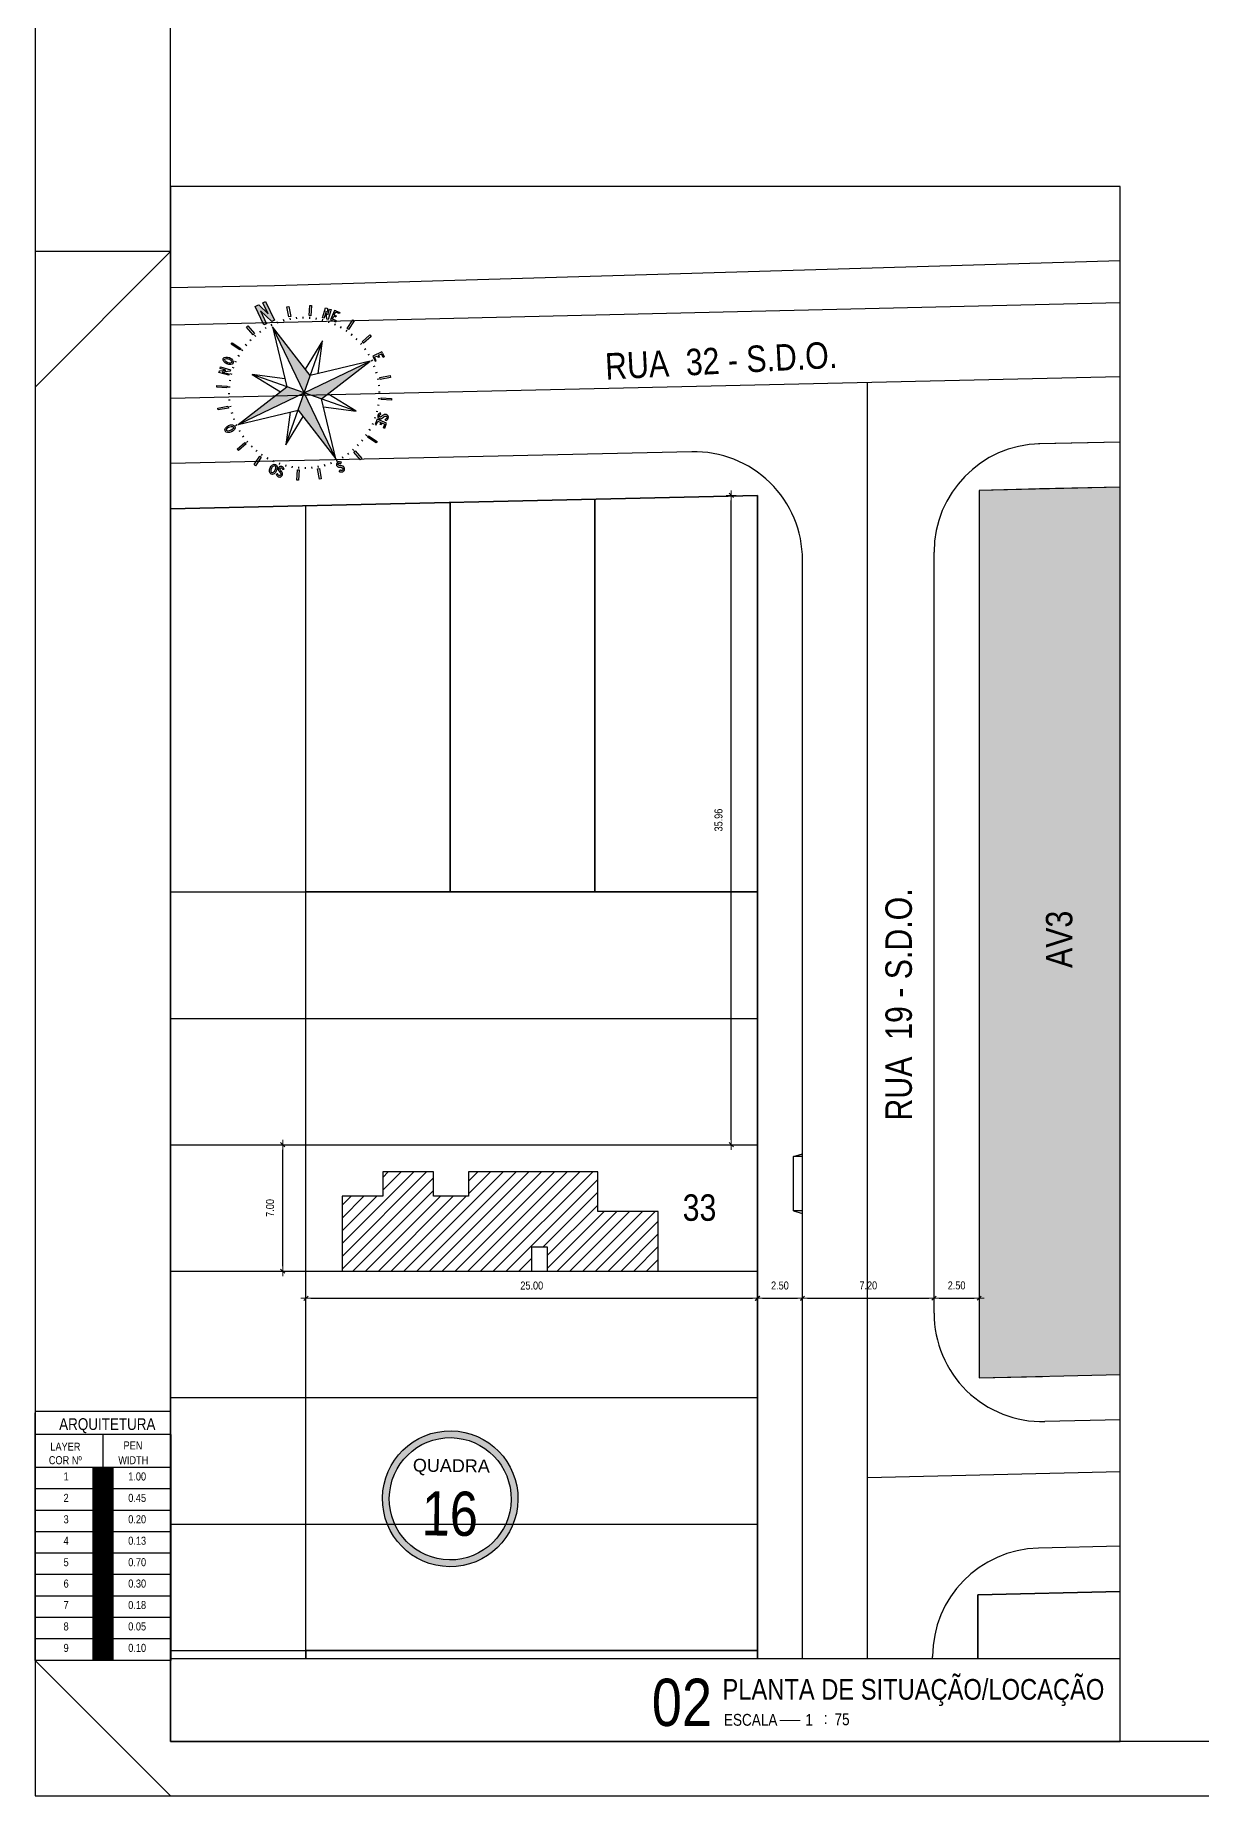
# Model space of a CAD drawing. Header units: millimetres. Extents: x -178 to 521, y -135 to 750.
# Drawn here: x -8.75 to 7.39, y 700.13 to 724.5 of the extents above; entities that cross this region are included whole.
import ezdxf
from ezdxf.enums import TextEntityAlignment as Align

# ---------------------------------------------------------------- set-up
doc = ezdxf.new("R2010")
doc.units = ezdxf.units.MM
doc.header["$LTSCALE"] = 20
doc.header["$MEASUREMENT"] = 0
doc.header["$PDSIZE"] = -5
for name, pattern in [('CONTINU', [0]), ('DASHED2', [0.375, 0.25, -0.125]), ('HIDDEN', [0.375, 0.25, -0.125]), ('HIDDEN2', [0.1875, 0.125, -0.0625])]:
    doc.linetypes.add(name, pattern=pattern)
doc.layers.get('0').update_dxf_attribs({"linetype": 'CONTINUOUS'})
doc.layers.get('Defpoints').update_dxf_attribs({"linetype": 'CONTINUOUS'})
for name, color, linetype in [('AR-ALV', 5, 'CONTINUOUS'), ('AR-TXT', 1, 'CONTINUOUS'), ('BOUNDARY LOTES', 7, 'CONTINUOUS'), ('E-txt-g', 3, 'CONTINUOUS'), ('E-TXT-Y', 2, 'CONTINUOUS'), ('Lotes', 2, 'CONTINUOUS'), ('númeraçãoquadras', 4, 'CONTINUOUS'), ('POLIGONAL', 5, 'CONTINUOUS'), ("PRANCHA - PROJETU'S", 7, 'CONTINUOUS'), ('PROJEÇÃO', 9, 'HIDDEN2'), ('QUADRA', 4, 'CONTINUOUS'), ('TXT', 2, 'CONTINUOUS')]:
    doc.layers.add(name, color=color, linetype=linetype)
for name, color, linetype, lineweight in [('E-Pen-C', 4, 'CONTINUOUS', 15), ('E-Pen-G', 3, 'CONTINUOUS', 30), ('E-Txt-W', 7, 'CONTINUOUS', 20)]:
    doc.layers.add(name, color=color, linetype=linetype, lineweight=lineweight)
doc.styles.add('F2', font='ARIALN.TTF')
doc.styles.add('STYLE1', font='sanss___.ttf')
doc.dimstyles.new('DIMENSION-1', dxfattribs={"dimtxt": 0.11, "dimasz": 0.07, "dimexe": 1, "dimexo": 0, "dimgap": 0.12, "dimtad": 1, "dimzin": 7, "dimdsep": 46, "dimtxsty": 'F2', "dimblk1": 'TRACO', "dimblk2": 'TRACO', "dimsah": 1, "dimcen": 1, "dimse1": 1, "dimse2": 1, "dimclrd": 256, "dimclre": 256, "dimclrt": 6, "dimadec": 0, "dimazin": 0, "dimtfac": 1, "dimtix": 1, "dimtmove": 2, "dimatfit": 3, "dimldrblk": 'TRACO', "dimfxl": 1, "dimtolj": 1, "dimtzin": 0, "dimarcsym": 0})

# ---------------------------------------------------------------- blocks, each defined once
blk = doc.blocks.new('al-norte')
at = {"layer": 'TXT'}
for points in [[(0.055, 2.221), (-0.065, 2.532), (-0.092, 2.532), (-0.167, 2.532), (-0.167, 2.01), (-0.092, 2.01), (-0.092, 2.379), (0.055, 2.001), (0.131, 2.001), (0.131, 2.531), (0.055, 2.531)], [(0.007, 1.875), (0, 0), (0.333, 0.33)]]:
    blk.add_hatch(color=7, dxfattribs=at).paths.add_polyline_path(points)
h = blk.add_hatch(color=7, dxfattribs=at)
h.paths.add_polyline_path([(0, 0), (0.33, -0.333), (1.875, -0.007)])
h.paths.add_polyline_path([(0, 0), (-0.333, -0.33), (-0.007, -1.875)])
h.paths.add_polyline_path([(0, 0), (-0.33, 0.333), (-1.875, 0.007)])
at = {"layer": 'TXT', "color": 7}
for p, q in [((-0.092, 2.532), (-0.065, 2.532)), ((0.055, 2.001), (-0.092, 2.379)), ((-0.065, 2.532), (0.055, 2.221)), ((-1.135, 1.932), (-1.094, 1.956)), ((-1.003, 1.705), (-1.135, 1.932)), ((-1.094, 1.956), (-0.963, 1.728)), ((-0.643, 1.786), (-0.659, 1.83)), ((-0.596, 2.16), (-0.551, 2.172)), ((-0.528, 1.906), (-0.596, 2.16)), ((-0.551, 2.172), (-0.483, 1.919)), ((-0.483, 1.919), (-0.528, 1.906)), ((-0.485, 1.835), (-0.497, 1.881)), ((-0.323, 1.871), (-0.331, 1.917)), ((0.007, 1.875), (-0.33, 0.333)), ((-0.159, 1.892), (-0.163, 1.938)), ((-0.007, -1.875), (0.007, 1.875)), ((0.007, 1.898), (0.007, 1.945)), ((0.333, 0.33), (0.007, 1.875)), ((0.172, 1.891), (0.176, 1.937)), ((0.336, 1.868), (0.344, 1.915)), ((0.498, 1.832), (0.51, 1.877)), ((0.656, 1.782), (0.672, 1.826)), ((-1.736, 1.416), (-1.711, 1.444)), ((-1.54, 1.244), (-1.736, 1.416)), ((-1.711, 1.444), (-1.702, 1.454)), ((-1.702, 1.454), (-1.546, 1.396)), ((-1.662, 1.499), (-1.637, 1.528)), ((-1.546, 1.396), (-1.662, 1.499)), ((-1.654, 1.393), (-1.515, 1.272)), ((-1.463, 1.324), (-1.654, 1.393)), ((-1.637, 1.528), (-1.438, 1.353)), ((-1.438, 1.353), (-1.463, 1.324)), ((-1.338, 1.347), (-1.371, 1.38)), ((-1.215, 1.459), (-1.245, 1.495)), ((-1.083, 1.559), (-1.11, 1.597)), ((-0.963, 1.728), (-1.003, 1.705)), ((-0.943, 1.647), (-0.967, 1.688)), ((-0.796, 1.723), (-0.816, 1.766)), ((0.808, 1.718), (0.828, 1.76)), ((0.955, 1.641), (0.979, 1.681)), ((1.094, 1.551), (1.121, 1.59)), ((1.225, 1.45), (1.256, 1.486)), ((1.343, 1.446), (1.415, 1.635)), ((1.347, 1.338), (1.38, 1.371)), ((1.476, 1.683), (1.417, 1.527)), ((1.466, 1.692), (1.476, 1.683)), ((1.538, 1.43), (1.572, 1.393)), ((1.561, 1.452), (1.596, 1.414)), ((1.596, 1.414), (1.572, 1.393)), ((-1.949, 1.106), (-1.925, 1.146)), ((-1.721, 0.975), (-1.949, 1.106)), ((-1.925, 1.146), (-1.698, 1.015)), ((-1.698, 1.015), (-1.721, 0.975)), ((-1.641, 0.955), (-1.681, 0.979)), ((-1.551, 1.094), (-1.59, 1.121)), ((-1.515, 1.272), (-1.54, 1.244)), ((-1.45, 1.225), (-1.486, 1.256)), ((-0.998, -0.991), (0.998, 0.991)), ((-0.285, 0.538), (-0.991, 0.998)), ((0.991, -0.998), (-0.991, 0.998)), ((-0.991, 0.998), (-0.536, 0.289)), ((0.998, 0.991), (0.289, 0.536)), ((0.538, 0.285), (0.998, 0.991)), ((1.459, 1.215), (1.495, 1.245)), ((1.559, 1.083), (1.597, 1.11)), ((1.647, 0.943), (1.688, 0.967)), ((1.705, 1.003), (1.932, 1.135)), ((1.728, 0.963), (1.705, 1.003)), ((1.956, 1.094), (1.728, 0.963)), ((1.932, 1.135), (1.956, 1.094)), ((-2.169, 0.564), (-2.156, 0.609)), ((-1.915, 0.496), (-2.169, 0.564)), ((-2.156, 0.609), (-1.903, 0.541)), ((-1.903, 0.541), (-1.915, 0.496)), ((-1.832, 0.498), (-1.877, 0.51)), ((-1.782, 0.656), (-1.826, 0.672)), ((-1.718, 0.808), (-1.76, 0.828)), ((1.723, 0.796), (1.766, 0.816)), ((1.786, 0.643), (1.83, 0.659)), ((1.835, 0.485), (1.881, 0.497)), ((-1.898, 0.007), (-1.945, 0.007)), ((-1.891, 0.172), (-1.937, 0.176)), ((-1.868, 0.336), (-1.915, 0.344)), ((-1.875, 0.007), (-0.33, 0.333)), ((-1.875, 0.007), (-0.333, -0.33)), ((-1.875, 0.007), (1.875, -0.007)), ((1.875, -0.007), (0.333, 0.33)), ((1.871, 0.323), (1.917, 0.331)), ((1.892, 0.159), (1.938, 0.163)), ((1.986, 0.075), (1.986, 0.034)), ((2.246, 0.075), (1.986, 0.075)), ((1.986, 0.034), (1.986, -0.068)), ((2.017, 0.034), (2.1, 0.034)), ((2.017, -0.068), (2.017, 0.034)), ((2.1, 0.034), (2.1, -0.017)), ((2.132, 0.034), (2.214, 0.034)), ((2.132, 0.034), (2.132, -0.017)), ((2.214, -0.068), (2.214, 0.034)), ((2.246, 0.034), (2.246, 0.075)), ((2.246, 0.034), (2.246, -0.068)), ((-1.892, -0.159), (-1.938, -0.163)), ((-1.871, -0.323), (-1.917, -0.331)), ((-0.538, -0.285), (-0.998, -0.991)), ((-0.333, -0.33), (-0.007, -1.875)), ((-0.007, -1.875), (0.33, -0.333)), ((0.33, -0.333), (1.875, -0.007)), ((0.991, -0.998), (0.536, -0.289)), ((1.868, -0.336), (1.915, -0.344)), ((1.891, -0.172), (1.937, -0.176)), ((1.898, -0.007), (1.945, -0.007)), ((1.986, -0.068), (2.017, -0.068)), ((2.132, -0.017), (2.1, -0.017)), ((2.246, -0.068), (2.214, -0.068)), ((-2.172, -0.551), (-1.919, -0.483)), ((-2.16, -0.596), (-2.172, -0.551)), ((-1.906, -0.528), (-2.16, -0.596)), ((-1.919, -0.483), (-1.906, -0.528)), ((-1.835, -0.485), (-1.881, -0.497)), ((-1.786, -0.643), (-1.83, -0.659)), ((-1.723, -0.796), (-1.766, -0.816)), ((-0.998, -0.991), (-0.289, -0.536)), ((0.285, -0.538), (0.991, -0.998)), ((1.718, -0.808), (1.76, -0.828)), ((1.782, -0.656), (1.826, -0.672)), ((1.832, -0.498), (1.877, -0.51)), ((1.903, -0.541), (1.915, -0.496)), ((2.156, -0.609), (1.903, -0.541)), ((1.915, -0.496), (2.169, -0.564)), ((2.169, -0.564), (2.156, -0.609)), ((-1.956, -1.094), (-1.728, -0.963)), ((-1.932, -1.135), (-1.956, -1.094)), ((-1.705, -1.003), (-1.932, -1.135)), ((-1.728, -0.963), (-1.705, -1.003)), ((-1.647, -0.943), (-1.688, -0.967)), ((-1.559, -1.083), (-1.597, -1.11)), ((-1.459, -1.215), (-1.495, -1.245)), ((-1.347, -1.338), (-1.38, -1.371)), ((1.338, -1.347), (1.371, -1.38)), ((1.44, -1.347), (1.436, -1.353)), ((1.445, -1.341), (1.44, -1.347)), ((1.45, -1.335), (1.445, -1.341)), ((1.45, -1.225), (1.486, -1.256)), ((1.456, -1.33), (1.45, -1.335)), ((1.463, -1.325), (1.456, -1.33)), ((1.469, -1.321), (1.463, -1.325)), ((1.476, -1.318), (1.469, -1.321)), ((1.484, -1.315), (1.476, -1.318)), ((1.491, -1.313), (1.484, -1.315)), ((1.499, -1.313), (1.491, -1.313)), ((1.496, -1.352), (1.503, -1.35)), ((1.53, -1.312), (1.499, -1.313)), ((1.503, -1.35), (1.511, -1.35)), ((1.511, -1.35), (1.527, -1.351)), ((1.527, -1.351), (1.53, -1.312)), ((1.551, -1.094), (1.59, -1.121)), ((1.641, -0.955), (1.681, -0.979)), ((1.698, -1.015), (1.721, -0.975)), ((1.925, -1.146), (1.698, -1.015)), ((1.721, -0.975), (1.949, -1.106)), ((1.949, -1.106), (1.925, -1.146)), ((-1.556, -1.565), (-1.514, -1.564)), ((-1.556, -1.565), (-1.555, -1.58)), ((-1.555, -1.58), (-1.553, -1.595)), ((-1.553, -1.595), (-1.549, -1.61)), ((-1.549, -1.61), (-1.544, -1.624)), ((-1.544, -1.624), (-1.54, -1.631)), ((-1.54, -1.631), (-1.536, -1.638)), ((-1.536, -1.638), (-1.532, -1.644)), ((-1.532, -1.644), (-1.526, -1.649)), ((-1.526, -1.649), (-1.513, -1.658)), ((-1.516, -1.579), (-1.514, -1.564)), ((-1.516, -1.587), (-1.516, -1.579)), ((-1.515, -1.595), (-1.516, -1.587)), ((-1.513, -1.602), (-1.515, -1.595)), ((-1.51, -1.609), (-1.513, -1.602)), ((-1.513, -1.658), (-1.5, -1.667)), ((-1.506, -1.616), (-1.51, -1.609)), ((-1.501, -1.623), (-1.506, -1.616)), ((-1.495, -1.628), (-1.501, -1.623)), ((-1.5, -1.667), (-1.493, -1.67)), ((-1.488, -1.632), (-1.495, -1.628)), ((-1.493, -1.67), (-1.485, -1.672)), ((-1.484, -1.633), (-1.488, -1.632)), ((-1.485, -1.672), (-1.478, -1.673)), ((-1.481, -1.634), (-1.484, -1.633)), ((-1.473, -1.633), (-1.481, -1.634)), ((-1.478, -1.673), (-1.47, -1.672)), ((-1.465, -1.631), (-1.473, -1.633)), ((-1.47, -1.672), (-1.463, -1.671)), ((-1.457, -1.628), (-1.465, -1.631)), ((-1.463, -1.671), (-1.455, -1.669)), ((-1.451, -1.622), (-1.457, -1.628)), ((-1.454, -1.487), (-1.455, -1.494)), ((-1.455, -1.494), (-1.455, -1.502)), ((-1.455, -1.502), (-1.454, -1.51)), ((-1.455, -1.669), (-1.448, -1.666)), ((-1.453, -1.479), (-1.454, -1.487)), ((-1.454, -1.51), (-1.451, -1.525)), ((-1.451, -1.471), (-1.453, -1.479)), ((-1.448, -1.464), (-1.451, -1.471)), ((-1.451, -1.525), (-1.443, -1.555)), ((-1.446, -1.616), (-1.451, -1.622)), ((-1.444, -1.457), (-1.448, -1.464)), ((-1.448, -1.666), (-1.441, -1.663)), ((-1.442, -1.609), (-1.446, -1.616)), ((-1.439, -1.451), (-1.444, -1.457)), ((-1.443, -1.555), (-1.44, -1.57)), ((-1.44, -1.602), (-1.442, -1.609)), ((-1.441, -1.663), (-1.434, -1.659)), ((-1.44, -1.57), (-1.439, -1.578)), ((-1.439, -1.594), (-1.44, -1.602)), ((-1.434, -1.445), (-1.439, -1.451)), ((-1.439, -1.578), (-1.439, -1.586)), ((-1.439, -1.586), (-1.439, -1.594)), ((-1.428, -1.44), (-1.434, -1.445)), ((-1.434, -1.659), (-1.428, -1.655)), ((-1.421, -1.436), (-1.428, -1.44)), ((-1.428, -1.655), (-1.421, -1.65)), ((-1.414, -1.432), (-1.421, -1.436)), ((-1.421, -1.65), (-1.416, -1.645)), ((-1.416, -1.645), (-1.41, -1.639)), ((-1.407, -1.43), (-1.414, -1.432)), ((-1.411, -1.497), (-1.41, -1.49)), ((-1.409, -1.513), (-1.411, -1.497)), ((-1.41, -1.49), (-1.409, -1.486)), ((-1.41, -1.639), (-1.406, -1.633)), ((-1.409, -1.486), (-1.408, -1.483)), ((-1.406, -1.528), (-1.409, -1.513)), ((-1.408, -1.483), (-1.404, -1.476)), ((-1.399, -1.429), (-1.407, -1.43)), ((-1.4, -1.558), (-1.406, -1.528)), ((-1.406, -1.633), (-1.402, -1.626)), ((-1.404, -1.476), (-1.398, -1.471)), ((-1.402, -1.626), (-1.399, -1.619)), ((-1.397, -1.573), (-1.4, -1.558)), ((-1.391, -1.428), (-1.399, -1.429)), ((-1.399, -1.619), (-1.396, -1.612)), ((-1.398, -1.471), (-1.391, -1.467)), ((-1.395, -1.589), (-1.397, -1.573)), ((-1.396, -1.612), (-1.395, -1.604)), ((-1.395, -1.596), (-1.395, -1.589)), ((-1.395, -1.604), (-1.395, -1.596)), ((-1.383, -1.428), (-1.391, -1.428)), ((-1.391, -1.467), (-1.387, -1.466)), ((-1.387, -1.466), (-1.383, -1.465)), ((-1.375, -1.429), (-1.383, -1.428)), ((-1.383, -1.465), (-1.38, -1.465)), ((-1.38, -1.465), (-1.376, -1.467)), ((-1.376, -1.467), (-1.372, -1.468)), ((-1.368, -1.43), (-1.375, -1.429)), ((-1.372, -1.468), (-1.369, -1.471)), ((-1.369, -1.471), (-1.363, -1.476)), ((-1.36, -1.432), (-1.368, -1.43)), ((-1.363, -1.476), (-1.358, -1.482)), ((-1.353, -1.436), (-1.36, -1.432)), ((-1.358, -1.482), (-1.354, -1.489)), ((-1.354, -1.489), (-1.352, -1.496)), ((-1.347, -1.44), (-1.353, -1.436)), ((-1.352, -1.496), (-1.35, -1.503)), ((-1.35, -1.511), (-1.351, -1.527)), ((-1.351, -1.527), (-1.312, -1.53)), ((-1.35, -1.503), (-1.35, -1.511)), ((-1.341, -1.445), (-1.347, -1.44)), ((-1.335, -1.45), (-1.341, -1.445)), ((-1.33, -1.456), (-1.335, -1.45)), ((-1.325, -1.463), (-1.33, -1.456)), ((-1.321, -1.469), (-1.325, -1.463)), ((-1.318, -1.476), (-1.321, -1.469)), ((-1.315, -1.484), (-1.318, -1.476)), ((-1.313, -1.491), (-1.315, -1.484)), ((-1.313, -1.499), (-1.313, -1.491)), ((-1.312, -1.53), (-1.313, -1.499)), ((-1.225, -1.45), (-1.256, -1.486)), ((-1.146, -1.925), (-1.015, -1.698)), ((-1.094, -1.551), (-1.121, -1.59)), ((-0.975, -1.721), (-1.106, -1.949)), ((-1.015, -1.698), (-0.975, -1.721)), ((-0.955, -1.641), (-0.979, -1.681)), ((-0.808, -1.718), (-0.828, -1.76)), ((-0.656, -1.782), (-0.672, -1.826)), ((0.643, -1.786), (0.659, -1.83)), ((0.796, -1.723), (0.816, -1.766)), ((0.943, -1.647), (0.967, -1.688)), ((0.963, -1.728), (1.003, -1.705)), ((1.094, -1.956), (0.963, -1.728)), ((1.003, -1.705), (1.135, -1.932)), ((1.083, -1.559), (1.11, -1.597)), ((1.215, -1.459), (1.245, -1.495)), ((1.354, -1.453), (1.278, -1.521)), ((1.278, -1.521), (1.299, -1.545)), ((1.299, -1.545), (1.375, -1.476)), ((1.385, -1.425), (1.354, -1.453)), ((1.375, -1.476), (1.43, -1.538)), ((1.559, -1.619), (1.385, -1.425)), ((1.43, -1.538), (1.393, -1.572)), ((1.414, -1.596), (1.393, -1.572)), ((1.452, -1.561), (1.414, -1.596)), ((1.429, -1.375), (1.428, -1.383)), ((1.428, -1.383), (1.428, -1.391)), ((1.428, -1.391), (1.429, -1.399)), ((1.43, -1.368), (1.429, -1.375)), ((1.429, -1.399), (1.43, -1.407)), ((1.432, -1.36), (1.43, -1.368)), ((1.43, -1.407), (1.432, -1.414)), ((1.431, -1.691), (1.507, -1.623)), ((1.452, -1.715), (1.431, -1.691)), ((1.436, -1.353), (1.432, -1.36)), ((1.432, -1.414), (1.436, -1.421)), ((1.436, -1.421), (1.44, -1.428)), ((1.44, -1.428), (1.445, -1.434)), ((1.445, -1.434), (1.451, -1.439)), ((1.451, -1.439), (1.457, -1.444)), ((1.452, -1.561), (1.507, -1.623)), ((1.528, -1.646), (1.452, -1.715)), ((1.457, -1.444), (1.464, -1.448)), ((1.464, -1.448), (1.471, -1.451)), ((1.465, -1.38), (1.467, -1.376)), ((1.465, -1.383), (1.465, -1.38)), ((1.466, -1.387), (1.465, -1.383)), ((1.467, -1.391), (1.466, -1.387)), ((1.467, -1.376), (1.468, -1.372)), ((1.471, -1.398), (1.467, -1.391)), ((1.468, -1.372), (1.471, -1.369)), ((1.471, -1.369), (1.476, -1.363)), ((1.476, -1.404), (1.471, -1.398)), ((1.471, -1.451), (1.479, -1.453)), ((1.476, -1.363), (1.482, -1.358)), ((1.483, -1.408), (1.476, -1.404)), ((1.479, -1.453), (1.487, -1.454)), ((1.482, -1.358), (1.489, -1.354)), ((1.486, -1.409), (1.483, -1.408)), ((1.49, -1.41), (1.486, -1.409)), ((1.487, -1.454), (1.494, -1.455)), ((1.489, -1.354), (1.496, -1.352)), ((1.497, -1.411), (1.49, -1.41)), ((1.494, -1.455), (1.502, -1.455)), ((1.513, -1.409), (1.497, -1.411)), ((1.502, -1.455), (1.51, -1.454)), ((1.51, -1.454), (1.525, -1.451)), ((1.528, -1.406), (1.513, -1.409)), ((1.525, -1.451), (1.555, -1.443)), ((1.558, -1.4), (1.528, -1.406)), ((1.528, -1.646), (1.559, -1.619)), ((1.555, -1.443), (1.57, -1.44)), ((1.573, -1.397), (1.558, -1.4)), ((1.579, -1.516), (1.564, -1.514)), ((1.565, -1.556), (1.564, -1.514)), ((1.565, -1.556), (1.58, -1.555)), ((1.57, -1.44), (1.578, -1.439)), ((1.589, -1.395), (1.573, -1.397)), ((1.578, -1.439), (1.586, -1.439)), ((1.587, -1.516), (1.579, -1.516)), ((1.58, -1.555), (1.595, -1.553)), ((1.586, -1.439), (1.594, -1.439)), ((1.595, -1.515), (1.587, -1.516)), ((1.596, -1.395), (1.589, -1.395)), ((1.594, -1.439), (1.602, -1.44)), ((1.602, -1.513), (1.595, -1.515)), ((1.595, -1.553), (1.61, -1.549)), ((1.604, -1.395), (1.596, -1.395)), ((1.602, -1.44), (1.609, -1.442)), ((1.609, -1.51), (1.602, -1.513)), ((1.612, -1.396), (1.604, -1.395)), ((1.609, -1.442), (1.616, -1.446)), ((1.616, -1.506), (1.609, -1.51)), ((1.61, -1.549), (1.624, -1.544)), ((1.619, -1.399), (1.612, -1.396)), ((1.616, -1.446), (1.622, -1.451)), ((1.623, -1.501), (1.616, -1.506)), ((1.626, -1.402), (1.619, -1.399)), ((1.622, -1.451), (1.628, -1.457)), ((1.628, -1.495), (1.623, -1.501)), ((1.624, -1.544), (1.631, -1.54)), ((1.633, -1.406), (1.626, -1.402)), ((1.628, -1.457), (1.631, -1.465)), ((1.632, -1.488), (1.628, -1.495)), ((1.631, -1.465), (1.633, -1.473)), ((1.631, -1.54), (1.638, -1.536)), ((1.633, -1.484), (1.632, -1.488)), ((1.639, -1.41), (1.633, -1.406)), ((1.633, -1.473), (1.634, -1.481)), ((1.634, -1.481), (1.633, -1.484)), ((1.638, -1.536), (1.644, -1.532)), ((1.645, -1.416), (1.639, -1.41)), ((1.644, -1.532), (1.649, -1.526)), ((1.65, -1.421), (1.645, -1.416)), ((1.649, -1.526), (1.658, -1.513)), ((1.655, -1.428), (1.65, -1.421)), ((1.659, -1.434), (1.655, -1.428)), ((1.658, -1.513), (1.667, -1.5)), ((1.663, -1.441), (1.659, -1.434)), ((1.666, -1.448), (1.663, -1.441)), ((1.669, -1.455), (1.666, -1.448)), ((1.667, -1.5), (1.67, -1.493)), ((1.671, -1.463), (1.669, -1.455)), ((1.67, -1.493), (1.672, -1.485)), ((1.672, -1.47), (1.671, -1.463)), ((1.673, -1.478), (1.672, -1.47)), ((1.672, -1.485), (1.673, -1.478)), ((-1.106, -1.949), (-1.146, -1.925)), ((-0.609, -2.156), (-0.541, -1.903)), ((-0.564, -2.169), (-0.609, -2.156)), ((-0.496, -1.915), (-0.564, -2.169)), ((-0.541, -1.903), (-0.496, -1.915)), ((-0.498, -1.832), (-0.51, -1.877)), ((-0.336, -1.868), (-0.344, -1.915)), ((-0.172, -1.891), (-0.176, -1.937)), ((-0.071, -2.206), (-0.04, -2.176)), ((-0.071, -2.206), (-0.06, -2.216)), ((-0.062, -2.027), (-0.063, -2.035)), ((-0.063, -2.035), (-0.063, -2.043)), ((-0.063, -2.043), (-0.062, -2.05)), ((-0.06, -2.019), (-0.062, -2.027)), ((-0.062, -2.05), (-0.06, -2.058)), ((-0.057, -2.012), (-0.06, -2.019)), ((-0.06, -2.058), (-0.058, -2.065)), ((-0.06, -2.216), (-0.048, -2.226)), ((-0.058, -2.065), (-0.054, -2.072)), ((-0.053, -2.005), (-0.057, -2.012)), ((-0.054, -2.072), (-0.05, -2.079)), ((-0.049, -1.999), (-0.053, -2.005)), ((-0.05, -2.079), (-0.045, -2.085)), ((-0.044, -1.993), (-0.049, -1.999)), ((-0.048, -2.226), (-0.035, -2.234)), ((-0.045, -2.085), (-0.039, -2.091)), ((-0.038, -1.988), (-0.044, -1.993)), ((-0.031, -2.189), (-0.04, -2.176)), ((-0.039, -2.091), (-0.034, -2.096)), ((-0.032, -1.983), (-0.038, -1.988)), ((-0.035, -2.234), (-0.021, -2.241)), ((-0.034, -2.096), (-0.021, -2.105)), ((-0.025, -1.979), (-0.032, -1.983)), ((-0.026, -2.194), (-0.031, -2.189)), ((-0.02, -2.199), (-0.026, -2.194)), ((-0.018, -1.975), (-0.025, -1.979)), ((-0.021, -2.105), (0.005, -2.121)), ((-0.021, -2.241), (-0.014, -2.244)), ((-0.02, -2.037), (-0.019, -2.029)), ((-0.019, -2.045), (-0.02, -2.037)), ((-0.014, -2.203), (-0.02, -2.199)), ((-0.019, -2.029), (-0.017, -2.021)), ((-0.017, -2.048), (-0.019, -2.045)), ((-0.011, -1.973), (-0.018, -1.975)), ((-0.017, -2.021), (-0.015, -2.018)), ((-0.015, -2.051), (-0.017, -2.048)), ((-0.015, -2.018), (-0.012, -2.015)), ((-0.01, -2.057), (-0.015, -2.051)), ((-0.007, -2.207), (-0.014, -2.203)), ((-0.014, -2.244), (-0.007, -2.246)), ((-0.012, -2.015), (-0.01, -2.013)), ((-0.003, -1.972), (-0.011, -1.973)), ((-0.01, -2.013), (-0.006, -2.011)), ((0.002, -2.067), (-0.01, -2.057)), ((-0.007, -1.898), (-0.007, -1.945)), ((0.001, -2.209), (-0.007, -2.207)), ((-0.007, -2.246), (0.001, -2.247)), ((-0.006, -2.011), (-0.002, -2.01)), ((0.005, -1.971), (-0.003, -1.972)), ((-0.002, -2.01), (0.002, -2.009)), ((0.009, -2.21), (0.001, -2.209)), ((0.001, -2.247), (0.009, -2.247)), ((0.002, -2.009), (0.01, -2.009)), ((0.014, -2.077), (0.002, -2.067)), ((0.013, -1.971), (0.005, -1.971)), ((0.005, -2.121), (0.018, -2.13)), ((0.017, -2.21), (0.009, -2.21)), ((0.009, -2.247), (0.024, -2.245)), ((0.01, -2.009), (0.018, -2.01)), ((0.02, -1.972), (0.013, -1.971)), ((0.039, -2.095), (0.014, -2.077)), ((0.025, -2.208), (0.017, -2.21)), ((0.018, -2.01), (0.025, -2.012)), ((0.018, -2.13), (0.024, -2.136)), ((0.028, -1.974), (0.02, -1.972)), ((0.024, -2.136), (0.029, -2.141)), ((0.024, -2.245), (0.04, -2.242)), ((0.025, -2.012), (0.032, -2.016)), ((0.028, -2.207), (0.025, -2.208)), ((0.036, -1.976), (0.028, -1.974)), ((0.031, -2.205), (0.028, -2.207)), ((0.029, -2.141), (0.035, -2.147)), ((0.037, -2.199), (0.031, -2.205)), ((0.032, -2.016), (0.038, -2.02)), ((0.035, -2.147), (0.039, -2.154)), ((0.043, -1.978), (0.036, -1.976)), ((0.041, -2.192), (0.037, -2.199)), ((0.038, -2.02), (0.043, -2.026)), ((0.051, -2.104), (0.039, -2.095)), ((0.039, -2.154), (0.043, -2.161)), ((0.04, -2.242), (0.047, -2.239)), ((0.044, -2.184), (0.041, -2.192)), ((0.05, -1.982), (0.043, -1.978)), ((0.043, -2.026), (0.053, -2.038)), ((0.043, -2.161), (0.045, -2.168)), ((0.045, -2.176), (0.044, -2.184)), ((0.045, -2.168), (0.045, -2.176)), ((0.047, -2.239), (0.054, -2.236)), ((0.056, -1.986), (0.05, -1.982)), ((0.063, -2.113), (0.051, -2.104)), ((0.053, -2.038), (0.084, -2.014)), ((0.054, -2.236), (0.06, -2.231)), ((0.062, -1.991), (0.056, -1.986)), ((0.06, -2.231), (0.065, -2.226)), ((0.084, -2.014), (0.062, -1.991)), ((0.069, -2.119), (0.063, -2.113)), ((0.065, -2.226), (0.07, -2.219)), ((0.074, -2.125), (0.069, -2.119)), ((0.07, -2.219), (0.074, -2.213)), ((0.078, -2.131), (0.074, -2.125)), ((0.074, -2.213), (0.077, -2.206)), ((0.077, -2.206), (0.08, -2.199)), ((0.081, -2.138), (0.078, -2.131)), ((0.08, -2.199), (0.083, -2.191)), ((0.084, -2.145), (0.081, -2.138)), ((0.083, -2.191), (0.085, -2.184)), ((0.086, -2.153), (0.084, -2.145)), ((0.085, -2.184), (0.086, -2.176)), ((0.086, -2.161), (0.086, -2.153)), ((0.087, -2.168), (0.086, -2.161)), ((0.086, -2.176), (0.087, -2.168)), ((0.159, -1.892), (0.163, -1.938)), ((0.323, -1.871), (0.331, -1.917)), ((0.483, -1.919), (0.528, -1.906)), ((0.551, -2.172), (0.483, -1.919)), ((0.485, -1.835), (0.497, -1.881)), ((0.528, -1.906), (0.596, -2.16)), ((0.596, -2.16), (0.551, -2.172)), ((1.135, -1.932), (1.094, -1.956))]:
    blk.add_line(p, q, dxfattribs=at)
for points in [[(-0.092, 2.379), (-0.092, 2.01), (-0.167, 2.01), (-0.167, 2.532), (-0.092, 2.532)], [(0.055, 2.221), (0.055, 2.531), (0.131, 2.531), (0.131, 2.001), (0.055, 2.001)], [(1.415, 1.635), (1.292, 1.498), (1.264, 1.523), (1.438, 1.717), (1.466, 1.692)], [(1.417, 1.527), (1.52, 1.643), (1.549, 1.617), (1.372, 1.42), (1.343, 1.446)], [(1.646, 1.528), (1.619, 1.559), (1.425, 1.385), (1.453, 1.354)], [(1.453, 1.354), (1.521, 1.278), (1.545, 1.299), (1.476, 1.375)], [(1.476, 1.375), (1.538, 1.43)], [(1.561, 1.452), (1.623, 1.507)], [(1.646, 1.528), (1.715, 1.452), (1.691, 1.431), (1.623, 1.507)]]:
    blk.add_lwpolyline(points, dxfattribs=at)
for points in [[(0.564, 2.169), (0.609, 2.156), (0.541, 1.903), (0.496, 1.915)], [(1.106, 1.949), (1.146, 1.925), (1.015, 1.698), (0.975, 1.721)], [(2.16, 0.596), (2.172, 0.551), (1.919, 0.483), (1.906, 0.528)]]:
    blk.add_lwpolyline(points, close=True, dxfattribs=at)
for centre, major_axis in [((-1.391, 1.585), (-0.089, 0.105)), ((-2.109, 0.002), (-0.138, 0.003)), ((-1.563, -1.416), (-0.104, -0.09))]:
    blk.add_ellipse(centre, major_axis=major_axis, ratio=0.637019, dxfattribs=at)
for points in [[(-1.455, 1.661), (-1.459, 1.657), (-1.463, 1.651), (-1.464, 1.626), (-1.461, 1.608), (-1.436, 1.557), (-1.403, 1.524), (-1.353, 1.502), (-1.337, 1.504), (-1.324, 1.511), (-1.319, 1.517), (-1.319, 1.553), (-1.327, 1.58), (-1.361, 1.628), (-1.385, 1.648), (-1.428, 1.668), (-1.444, 1.666), (-1.453, 1.662), (-1.454, 1.661), (-1.455, 1.661)], [(-2.208, 0.004), (-2.208, -0.001), (-2.206, -0.008), (-2.188, -0.025), (-2.172, -0.034), (-2.118, -0.05), (-2.071, -0.047), (-2.022, -0.024), (-2.012, -0.011), (-2.009, 0.004), (-2.01, 0.012), (-2.037, 0.036), (-2.063, 0.047), (-2.121, 0.053), (-2.153, 0.049), (-2.195, 0.029), (-2.205, 0.016), (-2.208, 0.007), (-2.208, 0.006), (-2.208, 0.004)], [(-1.638, -1.481), (-1.634, -1.484), (-1.628, -1.488), (-1.603, -1.489), (-1.586, -1.486), (-1.534, -1.46), (-1.502, -1.427), (-1.481, -1.376), (-1.483, -1.36), (-1.49, -1.347), (-1.497, -1.342), (-1.533, -1.343), (-1.559, -1.352), (-1.607, -1.386), (-1.627, -1.411), (-1.645, -1.454), (-1.644, -1.47), (-1.639, -1.478), (-1.639, -1.48), (-1.638, -1.481)]]:
    blk.add_open_spline(points, degree=3, knots=[0, 0, 0, 0, 0.588202, 0.588202, 1.176405, 1.176405, 2.227826, 2.227826, 3.009715, 3.009715, 3.791604, 3.791604, 4.573494, 4.573494, 5.355383, 5.355383, 6.13445, 6.13445, 6.283185, 6.283185, 6.283185, 6.283185], dxfattribs=at)
blk = doc.blocks.new('NUM_quadra')
at = {"linetype": 'CONTINU'}
h = blk.add_hatch(color=7, dxfattribs=at)
edge = h.paths.add_edge_path(flags=17)
edge.add_arc((0, 0), 0.18, 0, 360)
edge = h.paths.add_edge_path()
edge.add_arc((0, 0), 0.2, 0, 360)
at = {"color": 7}
for radius in [0.2, 0.18]:
    blk.add_circle((0, 0), radius, dxfattribs=at)
at = {"color": 7, "insert": (-0.1114, 0.1167), "char_height": 0.038, "width": 0.2663, "attachment_point": 1, "style": 'F2'}
blk.add_mtext('\\fArial|b0|i0|c0|p34;QUADRA', dxfattribs=at)
at = {"color": 7, "style": 'STYLE1'}
blk.add_attdef('00', text='', height=0.13, dxfattribs=at).set_placement((0, -0.1066), align=Align.CENTER)
blk = doc.blocks.new('TRACO')
at = {"layer": 'E-Pen-C'}
for p, q in [((-1, 0), (1, 0)), ((0, 1), (0, -1))]:
    blk.add_line(p, q, dxfattribs=at)
at = {"layer": 'E-Pen-G'}
blk.add_line((-0.42, -0.42), (0.42, 0.42), dxfattribs=at)
blk = doc.blocks.new('*D553')
at = {"linetype": 'Continuous', "lineweight": -2}
blk.add_line((-5.327, 707.462), (-5.327, 709.072), dxfattribs=at)
at = {"layer": 'Defpoints', "color": 0, "linetype": 'Continuous'}
for p in [(-5.327, 709.142), (-5.007, 709.142), (-5.007, 707.392)]:
    blk.add_point(p, dxfattribs=at)
at = {"linetype": 'Continuous', "lineweight": -2, "xscale": 0.07, "yscale": 0.07, "zscale": 0.07}
for p, rotation in [((-5.327, 709.142), 90), ((-5.327, 707.392), 270)]:
    blk.add_blockref('TRACO', p, dxfattribs=dict(at, rotation=rotation))
at = {"color": 6, "linetype": 'Continuous', "insert": (-5.503, 708.267), "char_height": 0.11, "attachment_point": 5, "rotation": 90, "style": 'F2'}
blk.add_mtext('\\A1;7.00', dxfattribs=at)
blk = doc.blocks.new('*D554')
at = {"linetype": 'Continuous', "lineweight": -2}
blk.add_line((1.312, 707.017), (1.796, 707.017), dxfattribs=at)
at = {"layer": 'Defpoints', "color": 0, "linetype": 'Continuous'}
for p in [(1.242, 707.392), (1.866, 707.264), (1.866, 707.017)]:
    blk.add_point(p, dxfattribs=at)
at = {"linetype": 'Continuous', "lineweight": -2, "xscale": 0.07, "yscale": 0.07, "zscale": 0.07, "rotation": 180}
blk.add_blockref('TRACO', (1.242, 707.017), dxfattribs=at)
at = {"linetype": 'Continuous', "lineweight": -2, "xscale": 0.07, "yscale": 0.07, "zscale": 0.07}
blk.add_blockref('TRACO', (1.866, 707.017), dxfattribs=at)
at = {"color": 6, "linetype": 'Continuous', "insert": (1.554, 707.193), "char_height": 0.11, "attachment_point": 5, "style": 'F2'}
blk.add_mtext('\\A1;2.50', dxfattribs=at)
blk = doc.blocks.new('*D555')
at = {"linetype": 'Continuous', "lineweight": -2}
blk.add_line((-4.937, 707.016), (1.175, 707.016), dxfattribs=at)
at = {"layer": 'Defpoints', "color": 0, "linetype": 'Continuous'}
for p in [(-5.007, 707.392), (1.245, 707.392), (1.245, 707.016)]:
    blk.add_point(p, dxfattribs=at)
at = {"linetype": 'Continuous', "lineweight": -2, "xscale": 0.07, "yscale": 0.07, "zscale": 0.07, "rotation": 180}
blk.add_blockref('TRACO', (-5.007, 707.016), dxfattribs=at)
at = {"linetype": 'Continuous', "lineweight": -2, "xscale": 0.07, "yscale": 0.07, "zscale": 0.07}
blk.add_blockref('TRACO', (1.245, 707.016), dxfattribs=at)
at = {"color": 6, "linetype": 'Continuous', "insert": (-1.881, 707.192), "char_height": 0.11, "attachment_point": 5, "style": 'F2'}
blk.add_mtext('\\A1;25.00', dxfattribs=at)
blk = doc.blocks.new('IND_DES')
at = {"layer": 'E-Txt-W', "color": 7}
blk.add_line((0.027, -0.243), (0.198, -0.243), dxfattribs=at)
at = {"layer": 'E-txt-g', "color": 7, "style": 'F2'}
for s, p in [('ESCALA', (-0.446, -0.286)), ('1', (0.243, -0.286)), (':', (0.399, -0.271))]:
    blk.add_text(s, height=0.1, dxfattribs=at).set_placement(p)
blk.add_attdef('ESCALA', (0.49, -0.281), '', height=0.1, dxfattribs=at)
at = {"layer": 'E-Txt-W', "color": 6, "style": 'F2'}
blk.add_attdef('00', text='', height=0.4, dxfattribs=at).set_placement((-0.708, -0.288), align=Align.CENTER)
at = {"layer": 'E-TXT-Y', "color": 7, "style": 'F2'}
for tag, p in [('PROJETO', (-0.456, 0.183)), ('DESENHO', (-0.458, -0.066))]:
    blk.add_attdef(tag, p, '', height=0.175, dxfattribs=at)
blk = doc.blocks.new('*D712')
at = {"lineweight": -2}
blk.add_line((0.88, 709.212), (0.88, 718.06), dxfattribs=at)
at = {"layer": 'Defpoints', "color": 0, "linetype": 'Continuous'}
for p in [(0.88, 718.13), (1.242, 718.13), (1.242, 709.142)]:
    blk.add_point(p, dxfattribs=at)
at = {"linetype": 'Continuous', "lineweight": -2, "xscale": 0.07, "yscale": 0.07, "zscale": 0.07}
for p, rotation in [((0.88, 718.13), 90), ((0.88, 709.142), 270)]:
    blk.add_blockref('TRACO', p, dxfattribs=dict(at, rotation=rotation))
at = {"color": 6, "linetype": 'Continuous', "insert": (0.704, 713.636), "char_height": 0.11, "attachment_point": 5, "rotation": 90, "style": 'F2'}
blk.add_mtext('\\A1;35.96', dxfattribs=at)
blk = doc.blocks.new('*D719')
at = {"lineweight": -2}
blk.add_line((1.937, 707.018), (3.617, 707.018), dxfattribs=at)
at = {"layer": 'Defpoints', "color": 0, "linetype": 'Continuous'}
for p in [(1.867, 707.568), (3.687, 707.568), (3.687, 707.018)]:
    blk.add_point(p, dxfattribs=at)
at = {"linetype": 'Continuous', "lineweight": -2, "xscale": 0.07, "yscale": 0.07, "zscale": 0.07, "rotation": 180}
blk.add_blockref('TRACO', (1.867, 707.018), dxfattribs=at)
at = {"linetype": 'Continuous', "lineweight": -2, "xscale": 0.07, "yscale": 0.07, "zscale": 0.07}
blk.add_blockref('TRACO', (3.687, 707.018), dxfattribs=at)
at = {"color": 6, "linetype": 'Continuous', "insert": (2.777, 707.194), "char_height": 0.11, "attachment_point": 5, "style": 'F2'}
blk.add_mtext('\\A1;7.20', dxfattribs=at)
blk = doc.blocks.new('*D720')
at = {"lineweight": -2}
blk.add_line((3.757, 707.018), (4.242, 707.018), dxfattribs=at)
at = {"layer": 'Defpoints', "color": 0, "linetype": 'Continuous'}
for p in [(3.687, 707.568), (4.312, 707.018), (4.312, 706.979)]:
    blk.add_point(p, dxfattribs=at)
at = {"linetype": 'Continuous', "lineweight": -2, "xscale": 0.07, "yscale": 0.07, "zscale": 0.07, "rotation": 180}
blk.add_blockref('TRACO', (3.687, 707.018), dxfattribs=at)
at = {"linetype": 'Continuous', "lineweight": -2, "xscale": 0.07, "yscale": 0.07, "zscale": 0.07}
blk.add_blockref('TRACO', (4.312, 707.018), dxfattribs=at)
at = {"color": 6, "linetype": 'Continuous', "insert": (3.999, 707.194), "char_height": 0.11, "attachment_point": 5, "style": 'F2'}
blk.add_mtext('\\A1;2.50', dxfattribs=at)

msp = doc.modelspace()

# ---------------------------------------------------------------- hatches: boundary and pattern name
at = {"linetype": 'Continuous'}
h = msp.add_hatch(dxfattribs=at)
h.set_pattern_fill('ANSI31', style=0)
h.set_pattern_definition([(45, (79.52117, -1.74979), (-0.088388348, 0.088388348), [])])
h.paths.add_polyline_path([(-4.506, 707.429), (-4.506, 707.392), (-1.879, 707.392), (-1.879, 707.729), (-1.667, 707.729), (-1.667, 707.392), (-0.129, 707.392), (-0.129, 708.217), (-0.967, 708.217), (-0.967, 708.767), (-2.756, 708.767), (-2.756, 708.429), (-3.243, 708.429), (-3.243, 708.767), (-3.943, 708.767), (-3.943, 708.429), (-4.506, 708.429)])
at = {"layer": 'BOUNDARY LOTES'}
h = msp.add_hatch(dxfattribs=at)
h.set_pattern_fill('GRASS', color=8, scale=0.2, style=0)
h.set_pattern_definition([(90, (14699.39084, -9113.05337), (-0.1414213562, 0.1414213562), [0.0375, -0.2453427126]), (45, (14699.39084, -9113.05337), (-0.1414213562, 0.1414213562), [0.0375, -0.1625]), (135, (14699.39084, -9113.05337), (-0.1414213562, -0.1414213562), [0.0375, -0.1625])])
h.paths.add_polyline_path([(6.265, 705.96), (6.265, 718.244), (4.312, 718.2), (4.312, 705.915)])
at = {"layer": "PRANCHA - PROJETU'S"}
h = msp.add_hatch(color=1, dxfattribs=at)
h.set_gradient(color1=(255, 0, 0), color2=(255, 0, 0), tint=1)
h.paths.add_polyline_path([(-7.666, 704.675), (-7.963, 704.675), (-7.963, 704.378), (-7.666, 704.378)])
h = msp.add_hatch(color=2, dxfattribs=at)
h.set_gradient(color1=(255, 255, 0), color2=(255, 255, 0), tint=1)
h.paths.add_polyline_path([(-7.666, 704.081), (-7.666, 704.378), (-7.963, 704.378), (-7.963, 704.081)])
h = msp.add_hatch(color=3, dxfattribs=at)
h.set_gradient(color1=(0, 255, 0), color2=(0, 255, 0), tint=1)
h.paths.add_polyline_path([(-7.666, 704.081), (-7.963, 704.081), (-7.963, 703.785), (-7.666, 703.785)])
h = msp.add_hatch(color=4, dxfattribs=at)
h.set_gradient(color1=(0, 255, 255), color2=(0, 255, 255), tint=1)
h.paths.add_polyline_path([(-7.666, 703.785), (-7.963, 703.785), (-7.963, 703.488), (-7.666, 703.488)])
h = msp.add_hatch(color=5, dxfattribs=at)
h.set_gradient(color1=(0, 0, 255), color2=(0, 0, 255), tint=1)
h.paths.add_polyline_path([(-7.666, 703.488), (-7.963, 703.488), (-7.963, 703.192), (-7.666, 703.192)])
h = msp.add_hatch(color=6, dxfattribs=at)
h.set_gradient(color1=(255, 0, 255), color2=(255, 0, 255), tint=1)
h.paths.add_polyline_path([(-7.666, 703.192), (-7.963, 703.192), (-7.963, 702.895), (-7.666, 702.895)])
h = msp.add_hatch(color=7, dxfattribs=at)
h.set_gradient(color1=(255, 255, 255), tint=1)
h.paths.add_polyline_path([(-7.666, 702.895), (-7.963, 702.895), (-7.963, 702.598), (-7.666, 702.598)])
h = msp.add_hatch(color=8, dxfattribs=at)
h.set_gradient(color1=(128, 128, 128), color2=(128, 128, 128), tint=1)
h.paths.add_polyline_path([(-7.666, 702.598), (-7.963, 702.598), (-7.963, 702.302), (-7.666, 702.302)])
h = msp.add_hatch(color=9, dxfattribs=at)
h.set_gradient(color1=(192, 192, 192), color2=(192, 192, 192), tint=1)
h.paths.add_polyline_path([(-7.666, 702.302), (-7.963, 702.302), (-7.963, 702.005), (-7.666, 702.005)])

# ---------------------------------------------------------------- linework, layer by layer
at = {"color": 2}
for p, q in [((-6.879, 721.505), (-8.754, 719.63)), ((-6.879, 721.505), (-8.754, 721.505)), ((-6.879, 700.13), (-8.754, 702.005))]:
    msp.add_line(p, q, dxfattribs=at)
at = {"color": 5, "linetype": 'Continuous'}
msp.add_line((6.265, 702.024), (-6.879, 702.024), dxfattribs=at)
at = {"color": 2}
msp.add_lwpolyline([(-8.754, 700.13), (53.571, 700.13), (53.571, 744.68), (-8.754, 744.68)], close=True, dxfattribs=at)
at = {"color": 5, "linetype": 'Continuous'}
for points in [[(-6.879, 743.93), (52.821, 743.93), (52.821, 700.88), (-6.879, 700.88)], [(-6.879, 700.88), (6.265, 700.88), (6.265, 722.405), (-6.879, 722.405)], [(-6.879, 700.88), (6.265, 700.88), (6.265, 722.405), (-6.879, 722.405)]]:
    msp.add_lwpolyline(points, close=True, dxfattribs=at)
at = {"color": 5, "linetype": 'Continuous', "flags": 128}
msp.add_lwpolyline([(-4.506, 707.429), (-4.506, 707.392), (-1.879, 707.392), (-1.879, 707.729), (-1.667, 707.729), (-1.667, 707.392), (-0.129, 707.392), (-0.129, 708.217), (-0.967, 708.217), (-0.967, 708.767), (-2.756, 708.767), (-2.756, 708.429), (-3.243, 708.429), (-3.243, 708.767), (-3.943, 708.767), (-3.943, 708.429), (-4.506, 708.429), (-4.506, 707.429)], dxfattribs=at)
at = {"layer": 'AR-ALV', "color": 8, "linetype": 'Continuous'}
for p, q in [((6.265, 720.794), (-6.879, 720.486)), ((0.333, 718.735), (-6.879, 718.571)), ((6.265, 718.869), (5.133, 718.844)), ((6.265, 718.869), (5.153, 718.844)), ((1.867, 702.024), (1.867, 717.235)), ((3.687, 706.81), (3.687, 717.345)), ((1.743, 708.979), (1.868, 709.017)), ((1.868, 708.979), (1.743, 708.979)), ((1.743, 708.229), (1.743, 708.979)), ((1.868, 708.229), (1.743, 708.229)), ((1.743, 708.229), (1.868, 708.192)), ((6.265, 705.335), (5.222, 705.311)), ((6.265, 703.584), (5.132, 703.558)), ((3.667, 702.024), (3.667, 702.058))]:
    msp.add_line(p, q, dxfattribs=at)
for centre, start, end in [((0.367, 717.235), 360, 91.2993), ((5.187, 717.345), 91.2993, 180), ((5.167, 702.058), 91.3233, 180)]:
    msp.add_arc(centre, 1.5, start, end, dxfattribs=at)
msp.add_ellipse((5.187, 706.81), major_axis=(-1.5, 0), ratio=0.99981, start_param=0, end_param=1.593897, dxfattribs=at)
at = {"layer": 'BOUNDARY LOTES', "color": 6}
for p, q in [((6.265, 721.378), (-5.443, 721.03)), ((4.292, 702.864), (4.292, 702.024))]:
    msp.add_line(p, q, dxfattribs=at)
at = {"layer": 'BOUNDARY LOTES', "color": 8}
for p, q in [((-5.008, 702.024), (-5.008, 717.989)), ((-3.008, 712.641), (-3.008, 718.034)), ((-1.008, 712.641), (-1.008, 718.079)), ((-6.879, 712.641), (1.242, 712.641)), ((-6.879, 710.891), (1.242, 710.891)), ((-6.879, 709.141), (1.242, 709.141)), ((-6.879, 707.391), (1.242, 707.391)), ((1.242, 702.141), (-5.008, 702.141)), ((-5.008, 702.141), (-5.008, 702.024))]:
    msp.add_line(p, q, dxfattribs=at)
at = {"layer": 'BOUNDARY LOTES', "color": 6}
for points in [[(6.265, 721.378), (-5.443, 721.03), (-6.879, 721.004)], [(6.265, 718.244), (4.312, 718.2), (4.312, 705.915)], [(-6.879, 717.946), (1.242, 718.13), (1.244, 702.024)], [(1.242, 718.13), (-6.879, 717.946)], [(1.242, 702.024), (1.242, 718.13), (-6.879, 717.946)], [(1.244, 702.024), (1.242, 718.13)], [(4.312, 705.915), (6.265, 705.96)], [(6.265, 702.959), (4.291, 702.913), (4.291, 702.024)], [(4.292, 702.024), (4.292, 702.913), (6.265, 702.959)], [(4.292, 702.913), (6.265, 702.959)], [(4.292, 702.024), (4.292, 702.913)]]:
    msp.add_lwpolyline(points, dxfattribs=at)
at = {"layer": 'BOUNDARY LOTES', "color": 4}
for points in [[(6.265, 718.244), (4.312, 718.2), (4.312, 705.915), (6.265, 705.96)], [(5.167, 718.219), (4.312, 718.2), (4.312, 717.345)], [(4.312, 706.81), (4.312, 705.915), (5.187, 705.935)]]:
    msp.add_lwpolyline(points, dxfattribs=at)
at = {"layer": 'BOUNDARY LOTES', "color": 8}
for points in [[(-5.008, 717.989), (-3.008, 718.034), (-3.008, 712.641), (-5.008, 712.641), (-5.008, 717.989)], [(-3.008, 718.034), (-1.008, 718.079), (-1.008, 712.641), (-3.008, 712.641), (-3.008, 718.034)], [(-1.008, 718.079), (1.242, 718.13), (1.242, 712.641), (-1.008, 712.641), (-1.008, 718.079)]]:
    msp.add_lwpolyline(points, dxfattribs=at)
at = {"layer": 'Lotes', "color": 8}
for p, q in [((-6.879, 705.641), (1.242, 705.641)), ((-6.879, 703.891), (1.242, 703.891)), ((-6.879, 702.141), (1.242, 702.141))]:
    msp.add_line(p, q, dxfattribs=at)
at = {"layer": 'POLIGONAL', "linetype": 'ByBlock'}
msp.add_line((-5.443, 721.03), (-6.879, 721.004), dxfattribs=at)
at = {"layer": "PRANCHA - PROJETU'S"}
for p, q in [((-6.875, 705.449), (-8.754, 705.449)), ((-8.754, 702.005), (-8.754, 705.429)), ((-6.875, 705.132), (-8.754, 705.132)), ((-6.875, 705.132), (-8.754, 705.132)), ((-7.814, 704.675), (-7.814, 705.132)), ((-6.875, 705.132), (-6.875, 702.005)), ((-6.875, 704.675), (-8.754, 704.675)), ((-6.875, 704.378), (-8.754, 704.378)), ((-6.875, 704.081), (-8.754, 704.081)), ((-6.875, 703.785), (-8.754, 703.785)), ((-6.875, 703.488), (-8.754, 703.488)), ((-6.875, 703.192), (-8.754, 703.192)), ((-6.875, 702.895), (-8.754, 702.895)), ((-6.875, 702.598), (-8.754, 702.598)), ((-6.875, 702.302), (-8.754, 702.302)), ((-6.875, 702.005), (-8.754, 702.005)), ((-6.875, 702.005), (-8.754, 702.005)), ((-6.875, 702.005), (-8.754, 702.005))]:
    msp.add_line(p, q, dxfattribs=at)
at = {"layer": 'PROJEÇÃO', "color": 8, "linetype": 'DASHED2', "ltscale": 15}
msp.add_line((6.265, 719.77), (-6.879, 719.472), dxfattribs=at)
at = {"layer": 'PROJEÇÃO', "color": 8, "linetype": 'HIDDEN', "ltscale": 15}
for p, q in [((2.767, 702.024), (2.767, 719.69)), ((6.265, 704.612), (2.767, 704.531))]:
    msp.add_line(p, q, dxfattribs=at)
at = {"layer": 'QUADRA', "linetype": 'ByBlock'}
msp.add_line((6.265, 718.244), (5.147, 718.219), dxfattribs=at)

# ---------------------------------------------------------------- block references
ref = msp.add_blockref('IND_DES', (1.509, 701.568), dxfattribs=dict(xscale=1.636240131907927, yscale=1.636240131907927, zscale=1.636240131907927))
ref.add_attrib('00', '02', dxfattribs={"layer": 'E-Txt-W', "height": 0.6545, "style": 'F2'}).set_placement((0.198, 701.096), align=Align.CENTER)
ref.add_attrib('DESENHO', 'PLANTA DE SITUAÇÃO/LOCAÇÃO', (0.759, 701.46), dxfattribs={"layer": 'E-TXT-Y', "color": 2, "height": 0.28634, "style": 'F2'})
ref.add_attrib('ESCALA', '75', (2.31, 701.107), dxfattribs={"layer": 'E-txt-g', "color": 7, "height": 0.1636, "style": 'F2'})
at = {"layer": 'AR-TXT', "xscale": 0.5410980888007292, "yscale": 0.5410980888007292, "zscale": 0.5410980888007292, "rotation": 25.87398070595302}
msp.add_blockref('al-norte', (-5.031, 719.55), dxfattribs=at)
at = {"layer": 'númeraçãoquadras', "linetype": 'ByBlock', "extrusion": (0.084417, -0.001092, 0.99643)}
ref = msp.add_blockref('NUM_quadra', (704.143, 12.075, -1.023), dxfattribs=dict(at, xscale=4.703412109390253, yscale=4.703412109336615, zscale=4.703412073491708, rotation=270.0385460285928))
ref.add_attrib('00', '16', dxfattribs={"layer": '0', "color": 7, "extrusion": (0.084417, -0.001092, 0.99643), "height": 0.6114, "rotation": 270.0385, "style": 'F2'}).set_placement((703.633, 12.077, -1.023), align=Align.CENTER)

# ---------------------------------------------------------------- texts
at = {"layer": 'E-TXT-Y', "style": 'F2'}
for s, height, rotation, p in [('RUA  32 - S.D.O.', 0.36579, 2.9603, (-0.855, 719.731)), ('RUA  19 - S.D.O.', 0.36579, 90, (3.38, 709.477)), ('AV3', 0.3658, 90, (5.601, 711.589))]:
    msp.add_text(s, height=height, rotation=rotation, dxfattribs=at).set_placement(p)
at = {"layer": 'E-TXT-Y', "color": 2, "style": 'F2'}
msp.add_text('33', height=0.3658, dxfattribs=at).set_placement((0.208, 708.089))
at = {"layer": "PRANCHA - PROJETU'S", "color": 2, "style": 'F2'}
msp.add_text('ARQUITETURA', height=0.16235, dxfattribs=at).set_placement((-8.422, 705.356), align=Align.TOP_LEFT)
at = {"layer": "PRANCHA - PROJETU'S", "style": 'F2'}
for s, height, p in [('LAYER', 0.1108, (-8.544, 705.018)), ('PEN', 0.1108, (-7.531, 705.035)), ('COR Nº', 0.1108, (-8.565, 704.831)), ('WIDTH', 0.1108, (-7.604, 704.831)), ('1', 0.111, (-8.361, 704.606)), ('1.00', 0.1108, (-7.466, 704.606)), ('2', 0.111, (-8.361, 704.309)), ('0.45', 0.1108, (-7.466, 704.309)), ('3', 0.111, (-8.361, 704.013)), ('0.20', 0.1108, (-7.466, 704.013)), ('4', 0.111, (-8.361, 703.716)), ('0.13', 0.1108, (-7.466, 703.716)), ('5', 0.111, (-8.361, 703.419)), ('0.70', 0.1108, (-7.466, 703.419)), ('6', 0.111, (-8.361, 703.123)), ('0.30', 0.1108, (-7.466, 703.123)), ('7', 0.111, (-8.361, 702.826)), ('0.18', 0.1108, (-7.466, 702.826)), ('8', 0.111, (-8.361, 702.53)), ('0.05', 0.1108, (-7.466, 702.53)), ('9', 0.111, (-8.361, 702.233)), ('0.10', 0.1108, (-7.466, 702.233))]:
    msp.add_text(s, height=height, dxfattribs=at).set_placement(p, align=Align.TOP_LEFT)

# ---------------------------------------------------------------- dimensions: what is measured, and where the dimension line sits
at = {"color": 8, "linetype": 'Continuous'}
dim = msp.add_linear_dim(base=(0.88, 718.13), p1=(1.242, 709.142), p2=(1.242, 718.13), angle=90, text='35.96', dimstyle='DIMENSION-1', override={"dimfxl": 0.1}, dxfattribs=at)
dim.commit()
dim.dimension.update_dxf_attribs({"geometry": '*D712', "text_midpoint": (0.704, 713.636)})
dim = msp.add_linear_dim(base=(-5.327, 709.142), p1=(-5.007, 707.392), p2=(-5.007, 709.142), angle=90, text='7.00', dimstyle='DIMENSION-1', dxfattribs=at)
dim.commit()
dim.dimension.update_dxf_attribs({"geometry": '*D553', "text_midpoint": (-5.503, 708.267)})
for base, p1, p2, text, picture, middle in [((3.687, 707.018), (1.867, 707.568), (3.687, 707.568), '7.20', '*D719', (2.777, 707.194)), ((4.312, 707.018), (3.687, 707.568), (4.312, 706.979), '2.50', '*D720', (3.999, 707.194))]:
    dim = msp.add_linear_dim(base=base, p1=p1, p2=p2, text=text, dimstyle='DIMENSION-1', override={"dimfxl": 0.1}, dxfattribs=at)
    dim.commit()
    dim.dimension.update_dxf_attribs({"geometry": picture, "text_midpoint": middle})
for base, p1, p2, text, picture, middle in [((1.245, 707.016), (-5.007, 707.392), (1.245, 707.392), '25.00', '*D555', (-1.881, 707.192)), ((1.866, 707.017), (1.242, 707.392), (1.866, 707.264), '2.50', '*D554', (1.554, 707.193))]:
    dim = msp.add_linear_dim(base=base, p1=p1, p2=p2, text=text, dimstyle='DIMENSION-1', dxfattribs=at)
    dim.commit()
    dim.dimension.update_dxf_attribs({"geometry": picture, "text_midpoint": middle})

doc.saveas('drawing.dxf')
